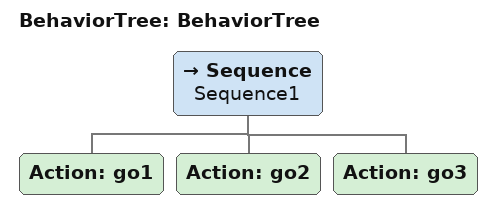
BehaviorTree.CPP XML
<?xml version="1.0"?>
<root main_tree_to_execute="BehaviorTree">
    <BehaviorTree ID="BehaviorTree">
        <Sequence name="Sequence1">
            <Action ID="go1"/>
            <Action ID="go2"/>
            <Action ID="go3"/>
        </Sequence>
    </BehaviorTree>
</root>
